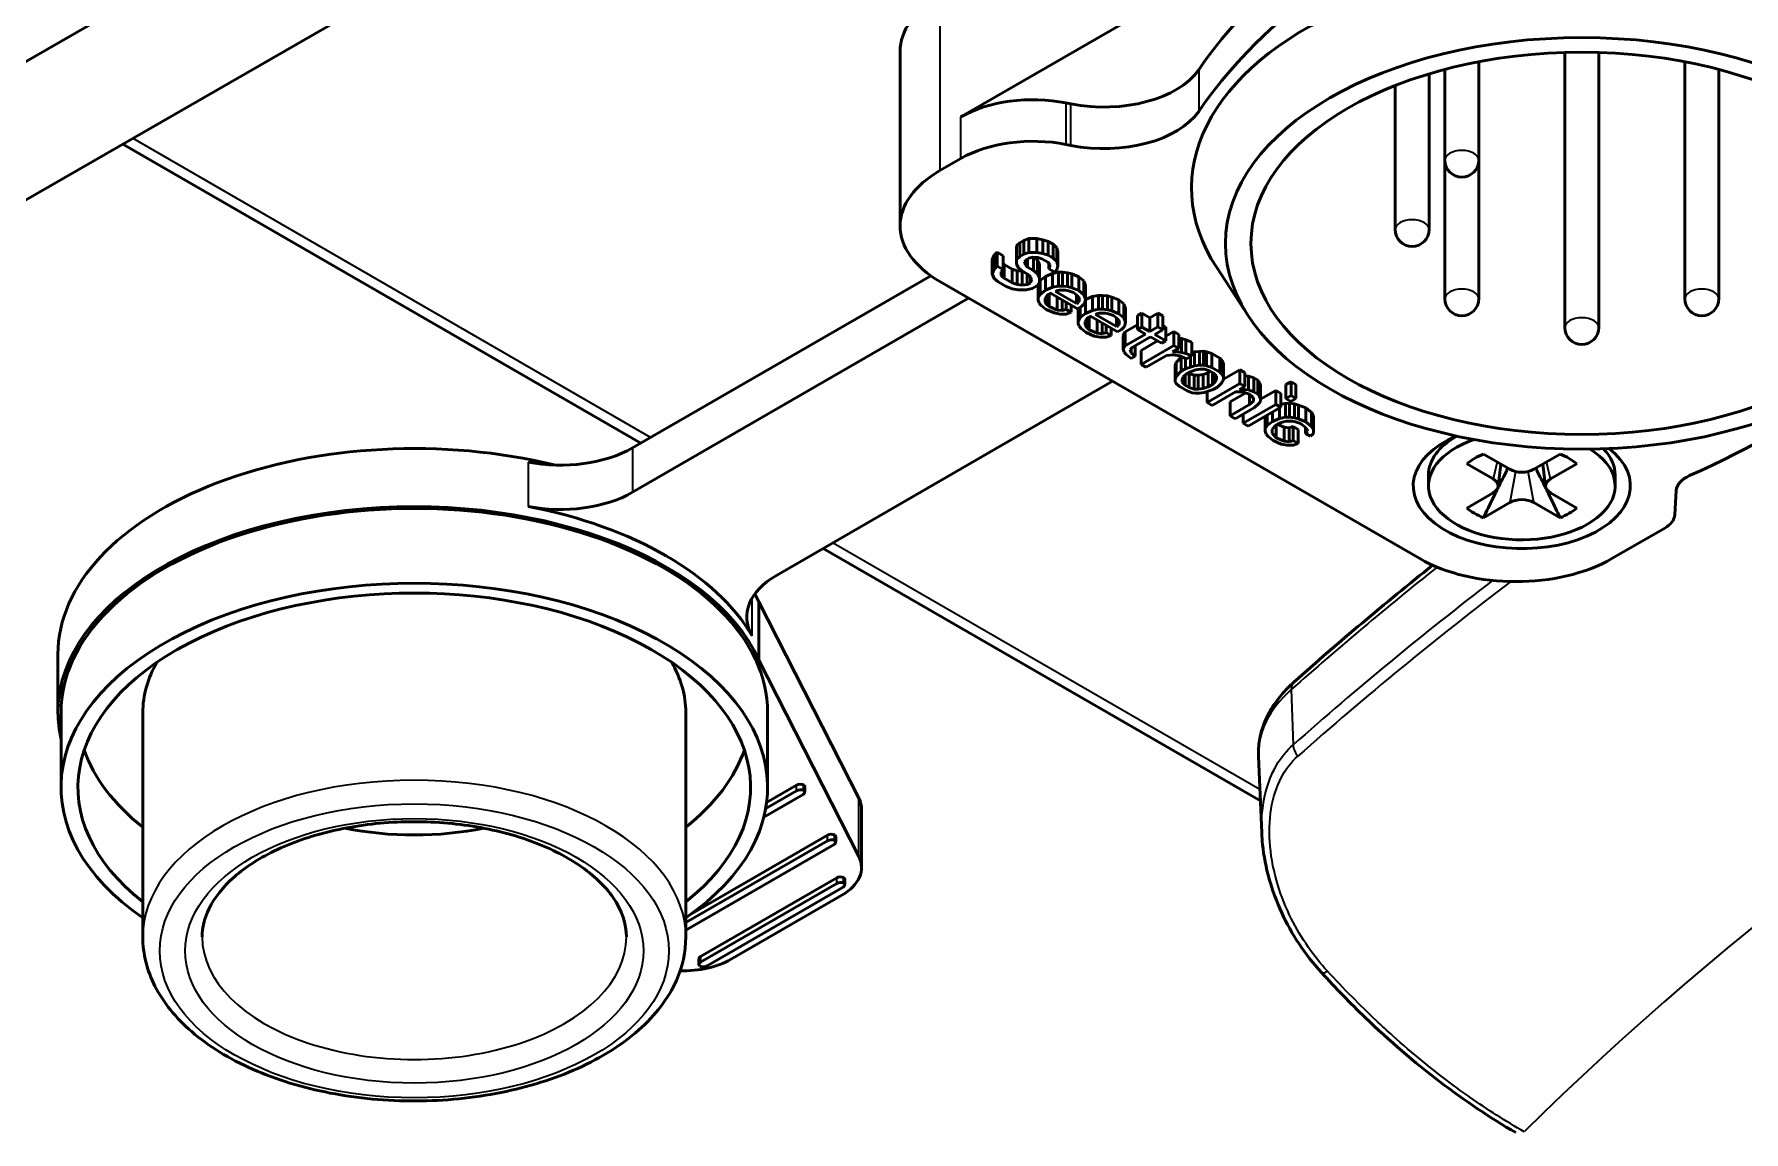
# Model space of a CAD drawing. Header units: millimetres. Extents: x 0 to 3000, y 0 to 3000.
# Drawn here: x 2112.6 to 2163, y 747.2 to 779.5 of the extents above; entities that cross this region are included whole.
import ezdxf

# ---------------------------------------------------------------- set-up
doc = ezdxf.new("R2010")
doc.units = ezdxf.units.MM
doc.layers.add('Visible (ANSI)', color=7, linetype='Continuous', lineweight=50)
doc.layers.add('Visible Narrow (ANSI)', color=7, linetype='Continuous', lineweight=35)

msp = doc.modelspace()

# ---------------------------------------------------------------- linework, layer by layer
at = {"layer": 'Visible (ANSI)'}
for p, q in [((2155.78, 786.2537), (2139.9291, 777.1022)), ((2122.1269, 784.3372), (2109.8553, 777.286)), ((2111.0363, 773.8918), (2125.654, 782.291)), ((2138.1382, 773.8869), (2138.1382, 779.0308)), ((2157.7249, 778.9983), (2157.7249, 770.898)), ((2158.7249, 778.9983), (2158.7249, 770.898)), ((2153.7249, 778.3703), (2153.7249, 773.7848)), ((2154.1893, 778.5009), (2154.1893, 775.826)), ((2155.1893, 778.7259), (2155.1893, 775.826)), ((2161.2604, 778.7259), (2161.2604, 771.7436)), ((2162.2604, 778.5009), (2162.2604, 771.7436)), ((2152.7249, 778.0246), (2152.7249, 773.7848)), ((2143.1699, 777.4868), (2143.0262, 777.5153)), ((2130.4965, 767.4921), (2115.2341, 776.3039)), ((2143.0262, 776.2906), (2143.1699, 776.262)), ((2139.3098, 775.5199), (2139.9291, 775.8774)), ((2154.1893, 775.826), (2154.1893, 771.7436)), ((2155.1893, 775.826), (2155.1893, 771.7436)), ((2141.5712, 773.3091), (2141.5687, 773.1716)), ((2141.6621, 773.3956), (2141.5712, 773.3091)), ((2141.5712, 772.9009), (2141.5712, 773.3091)), ((2141.6621, 773.3956), (2141.7825, 773.4651)), ((2141.6621, 772.9874), (2141.6621, 773.3956)), ((2141.9323, 773.5176), (2141.7825, 773.4651)), ((2141.7825, 773.0569), (2141.7825, 773.4651)), ((2142.1705, 773.519), (2141.9323, 773.5176)), ((2141.9323, 773.1093), (2141.9323, 773.5176)), ((2142.3485, 773.4857), (2142.1705, 773.519)), ((2142.1705, 773.1108), (2142.1705, 773.519)), ((2142.4965, 773.4351), (2142.3485, 773.4857)), ((2142.3485, 773.0775), (2142.3485, 773.4857)), ((2142.4965, 773.4351), (2142.6438, 773.35)), ((2142.4965, 773.0268), (2142.4965, 773.4351)), ((2142.761, 773.2476), (2142.6438, 773.35)), ((2142.6438, 772.9418), (2142.6438, 773.35)), ((2142.7886, 773.1274), (2142.761, 773.2476)), ((2142.761, 772.8393), (2142.761, 773.2476)), ((2140.9111, 773.0301), (2140.849, 772.8922)), ((2140.849, 772.4839), (2140.849, 772.8922)), ((2141.002, 773.1166), (2140.9111, 773.0301)), ((2140.9111, 772.6218), (2140.9111, 773.0301)), ((2141.002, 773.1166), (2141.1788, 773.0145)), ((2141.002, 772.7083), (2141.002, 773.1166)), ((2141.1788, 772.6063), (2141.1788, 773.0145)), ((2141.2039, 772.7568), (2141.1788, 772.7812)), ((2141.2039, 772.7568), (2141.4396, 772.6207)), ((2141.2039, 772.3486), (2141.2039, 772.7568)), ((2141.5687, 772.7633), (2141.5687, 773.1716)), ((2141.5687, 772.7633), (2141.5712, 772.9009)), ((2141.6264, 772.6605), (2141.5687, 772.7633)), ((2141.5712, 772.9009), (2141.6621, 772.9874)), ((2141.6621, 772.9874), (2141.7825, 773.0569)), ((2141.7825, 773.0569), (2141.9323, 773.1093)), ((2141.869, 772.9027), (2141.8082, 772.8335)), ((2141.8082, 772.8335), (2141.8364, 772.7478)), ((2141.8364, 772.7478), (2141.8364, 772.8656)), ((2141.8364, 772.7478), (2141.8947, 772.6794)), ((2141.9291, 772.9374), (2141.869, 772.9027)), ((2141.8947, 772.6794), (2141.8947, 772.9175)), ((2142.0489, 772.9725), (2141.9291, 772.9374)), ((2141.9323, 773.1093), (2142.1705, 773.1108)), ((2142.1974, 772.9562), (2142.0489, 772.9725)), ((2142.0714, 772.5773), (2142.0714, 772.9701)), ((2142.1887, 772.8831), (2142.0917, 772.9678)), ((2142.1705, 773.1108), (2142.3485, 773.0775)), ((2142.2463, 772.7803), (2142.1887, 772.8831)), ((2142.1887, 772.4749), (2142.1887, 772.8831)), ((2142.3159, 772.9226), (2142.1974, 772.9562)), ((2142.2463, 772.3721), (2142.2463, 772.7803)), ((2142.4927, 772.8205), (2142.3159, 772.9226)), ((2142.3485, 773.0775), (2142.4965, 773.0268)), ((2142.551, 772.7521), (2142.4927, 772.8205)), ((2142.4965, 773.0268), (2142.6438, 772.9418)), ((2142.519, 772.6316), (2142.519, 772.7896)), ((2142.5497, 772.6833), (2142.5497, 772.7536)), ((2142.5497, 772.6833), (2142.551, 772.7521)), ((2142.6438, 772.9418), (2142.761, 772.8393)), ((2142.761, 772.8393), (2142.7886, 772.7192)), ((2142.7886, 772.7192), (2142.7886, 773.1274)), ((2130.2541, 767.3522), (2139.0411, 772.4253)), ((2153.4519, 764.0889), (2139.3098, 772.2539)), ((2140.849, 772.4839), (2140.9111, 772.6218)), ((2140.9061, 772.3468), (2140.849, 772.4839)), ((2141.0233, 772.2443), (2140.9061, 772.3468)), ((2140.9111, 772.6218), (2141.002, 772.7083)), ((2141.002, 772.7083), (2141.1788, 772.6063)), ((2141.259, 772.1083), (2141.0233, 772.2443)), ((2141.118, 772.5371), (2141.1161, 772.434)), ((2141.1161, 772.434), (2141.2039, 772.3486)), ((2141.1788, 772.6063), (2141.118, 772.5371)), ((2141.2039, 772.3486), (2141.4396, 772.2125)), ((2141.5875, 772.5701), (2141.4396, 772.6207)), ((2141.4396, 772.2125), (2141.4396, 772.6207)), ((2141.7361, 772.5538), (2141.5875, 772.5701)), ((2141.5875, 772.1618), (2141.5875, 772.5701)), ((2141.7141, 772.5751), (2141.6264, 772.6605)), ((2141.8909, 772.4731), (2141.7141, 772.5751)), ((2141.7485, 772.5553), (2141.7361, 772.5538)), ((2141.7361, 772.1455), (2141.7361, 772.5538)), ((2141.8853, 772.1636), (2141.8853, 772.4763)), ((2141.9787, 772.3877), (2141.8909, 772.4731)), ((2141.8947, 772.6794), (2142.0714, 772.5773)), ((2141.9755, 772.2157), (2141.9755, 772.3907)), ((2141.9755, 772.2157), (2142.0069, 772.3019)), ((2142.0069, 772.3019), (2141.9787, 772.3877)), ((2142.0714, 772.5773), (2142.1887, 772.4749)), ((2142.2438, 772.2346), (2142.1824, 772.1311)), ((2142.1887, 772.4749), (2142.2463, 772.3721)), ((2142.2463, 772.3721), (2142.2438, 772.2346)), ((2142.267, 772.282), (2142.244, 772.2432)), ((2142.4181, 772.4032), (2142.267, 772.282)), ((2142.267, 771.8737), (2142.267, 772.282)), ((2142.6281, 772.4904), (2142.4181, 772.4032)), ((2142.4181, 771.995), (2142.4181, 772.4032)), ((2142.519, 772.6316), (2142.5497, 772.6833)), ((2142.6958, 772.5295), (2142.519, 772.6316)), ((2142.8074, 772.5259), (2142.6281, 772.4904)), ((2142.6281, 772.0822), (2142.6281, 772.4904)), ((2142.7566, 772.5987), (2142.6958, 772.5295)), ((2142.7886, 772.7192), (2142.7566, 772.5987)), ((2142.9265, 772.5266), (2142.8074, 772.5259)), ((2142.8074, 772.1177), (2142.8074, 772.5259)), ((2143.0751, 772.5104), (2142.9265, 772.5266)), ((2142.9265, 772.1184), (2142.9265, 772.5266)), ((2143.1935, 772.4767), (2143.0751, 772.5104)), ((2143.0751, 772.1021), (2143.0751, 772.5104)), ((2143.4004, 772.392), (2143.1935, 772.4767)), ((2143.1935, 772.0684), (2143.1935, 772.4767)), ((2143.5471, 772.2726), (2143.4004, 772.392)), ((2143.4004, 771.9838), (2143.4004, 772.392)), ((2143.6041, 772.1354), (2143.5471, 772.2726)), ((2143.5471, 771.8643), (2143.5471, 772.2726)), ((2148.403, 771.2332), (2147.4676, 772.6621)), ((2130.2541, 766.0458), (2140.1583, 771.764)), ((2141.4364, 772.0406), (2141.259, 772.1083)), ((2141.6145, 772.0073), (2141.4364, 772.0406)), ((2141.4396, 772.2125), (2141.5875, 772.1618)), ((2141.5875, 772.1618), (2141.7361, 772.1455)), ((2141.8527, 772.0087), (2141.6145, 772.0073)), ((2141.7361, 772.1455), (2141.8853, 772.1636)), ((2142.0319, 772.0442), (2141.8527, 772.0087)), ((2141.8853, 772.1636), (2141.9755, 772.2157)), ((2142.1824, 772.1311), (2142.0319, 772.0442)), ((2142.2054, 772.1699), (2142.2043, 772.1097)), ((2142.2043, 771.7015), (2142.2043, 772.1097)), ((2142.2043, 771.7015), (2142.2056, 771.7702)), ((2142.2056, 771.7702), (2142.2056, 772.1701)), ((2142.2056, 771.7702), (2142.267, 771.8737)), ((2142.267, 771.8737), (2142.4181, 771.995)), ((2142.4137, 771.7543), (2142.4118, 771.6511)), ((2142.4444, 771.8061), (2142.4137, 771.7543)), ((2142.4181, 771.995), (2142.6281, 772.0822)), ((2142.4407, 771.5998), (2142.4407, 771.7997)), ((2142.5052, 771.8752), (2142.4444, 771.8061)), ((2142.5654, 771.9099), (2142.5052, 771.8752)), ((2142.5284, 771.5143), (2142.5284, 771.8886)), ((2142.5875, 771.8972), (2142.5622, 771.9081)), ((2143.3609, 771.4506), (2142.5654, 771.9099)), ((2142.6281, 772.0822), (2142.8074, 772.1177)), ((2142.7453, 771.9798), (2142.7152, 771.9624)), ((2142.7152, 771.9624), (2143.334, 771.6052)), ((2142.835, 771.9975), (2142.7453, 771.9798)), ((2142.7648, 771.4126), (2142.7648, 771.7948)), ((2142.8074, 772.1177), (2142.9265, 772.1184)), ((2143.0136, 771.9986), (2142.835, 771.9975)), ((2142.9265, 772.1184), (2143.0751, 772.1021)), ((2143.1026, 771.9819), (2143.0136, 771.9986)), ((2143.0751, 772.1021), (2143.1935, 772.0684)), ((2143.2506, 771.9313), (2143.1026, 771.9819)), ((2143.1935, 772.0684), (2143.4004, 771.9838)), ((2143.3973, 771.8118), (2143.2506, 771.9313)), ((2143.334, 771.6052), (2143.334, 771.8634)), ((2143.3941, 771.6399), (2143.3941, 771.8144)), ((2143.3941, 771.6399), (2143.4255, 771.7261)), ((2143.4255, 771.7261), (2143.3973, 771.8118)), ((2143.4004, 771.9838), (2143.5471, 771.8643)), ((2143.5471, 771.8643), (2143.6041, 771.7272)), ((2143.6041, 771.7272), (2143.5722, 771.6066)), ((2143.8066, 771.81), (2143.6038, 771.7258)), ((2143.6041, 771.7272), (2143.6041, 772.1354)), ((2143.9859, 771.8455), (2143.8066, 771.81)), ((2143.8066, 771.4018), (2143.8066, 771.81)), ((2144.105, 771.8462), (2143.9859, 771.8455)), ((2143.9859, 771.4373), (2143.9859, 771.8455)), ((2144.2536, 771.8299), (2144.105, 771.8462)), ((2144.105, 771.438), (2144.105, 771.8462)), ((2144.372, 771.7963), (2144.2536, 771.8299)), ((2144.2536, 771.4217), (2144.2536, 771.8299)), ((2144.5789, 771.7116), (2144.372, 771.7963)), ((2144.372, 771.388), (2144.372, 771.7963)), ((2142.2325, 771.6157), (2142.2043, 771.7015)), ((2142.2908, 771.5473), (2142.2325, 771.6157)), ((2142.4375, 771.4278), (2142.2908, 771.5473)), ((2142.4118, 771.6511), (2142.4407, 771.5998)), ((2142.6739, 771.3261), (2142.4375, 771.4278)), ((2142.4407, 771.5998), (2142.5284, 771.5143)), ((2142.5284, 771.5143), (2142.7648, 771.4126)), ((2142.8519, 771.2928), (2142.6739, 771.3261)), ((2142.7648, 771.4126), (2142.9133, 771.3964)), ((2143.0305, 771.2939), (2142.8519, 771.2928)), ((2142.9133, 771.3964), (2142.9133, 771.7091)), ((2142.9133, 771.3964), (2143.0331, 771.4315)), ((2143.1804, 771.3464), (2143.0305, 771.2939)), ((2143.0331, 771.4315), (2143.0331, 771.6399)), ((2143.0331, 771.4315), (2143.1804, 771.3464)), ((2143.1804, 771.3464), (2143.1804, 771.5549)), ((2143.334, 771.6052), (2143.3941, 771.6399)), ((2143.4813, 771.5201), (2143.3609, 771.4506)), ((2143.3835, 771.4637), (2143.3828, 771.4293)), ((2143.3828, 771.021), (2143.3828, 771.4293)), ((2143.3841, 771.0898), (2143.3841, 771.464)), ((2143.4455, 771.1933), (2143.4455, 771.4995)), ((2143.4455, 771.1933), (2143.5966, 771.3146)), ((2143.5722, 771.6066), (2143.4813, 771.5201)), ((2143.5966, 771.3146), (2143.5966, 771.6988)), ((2143.5966, 771.3146), (2143.8066, 771.4018)), ((2143.7439, 771.2295), (2143.6837, 771.1948)), ((2143.766, 771.2168), (2143.7407, 771.2276)), ((2144.5394, 770.7702), (2143.7439, 771.2295)), ((2143.8066, 771.4018), (2143.9859, 771.4373)), ((2143.9238, 771.2994), (2143.8937, 771.282)), ((2143.8937, 771.282), (2144.5125, 770.9248)), ((2144.0135, 771.3171), (2143.9238, 771.2994)), ((2143.9859, 771.4373), (2144.105, 771.438)), ((2144.1921, 771.3182), (2144.0135, 771.3171)), ((2144.105, 771.438), (2144.2536, 771.4217)), ((2144.2811, 771.3015), (2144.1921, 771.3182)), ((2144.2536, 771.4217), (2144.372, 771.388)), ((2144.4291, 771.2509), (2144.2811, 771.3015)), ((2144.372, 771.388), (2144.5789, 771.3033)), ((2144.5758, 771.1314), (2144.4291, 771.2509)), ((2144.7256, 771.5922), (2144.5789, 771.7116)), ((2144.5789, 771.3033), (2144.5789, 771.7116)), ((2144.5789, 771.3033), (2144.7256, 771.1839)), ((2144.7826, 771.455), (2144.7256, 771.5922)), ((2144.7256, 771.1839), (2144.7256, 771.5922)), ((2144.7826, 771.0467), (2144.7826, 771.455)), ((2145.1362, 771.2509), (2145.2566, 771.3204)), ((2145.1362, 770.8426), (2145.1362, 771.2509)), ((2145.2566, 771.3204), (2145.4923, 771.1843)), ((2145.2566, 770.9121), (2145.2566, 771.3204)), ((2145.4923, 771.1843), (2145.733, 771.3232)), ((2145.733, 771.3232), (2145.8803, 771.2382)), ((2145.733, 770.915), (2145.733, 771.3232)), ((2145.8803, 770.8299), (2145.8803, 771.2382)), ((2143.3828, 771.021), (2143.3841, 771.0898)), ((2143.4111, 770.9353), (2143.3828, 771.021)), ((2143.3841, 771.0898), (2143.4455, 771.1933)), ((2143.4694, 770.8669), (2143.4111, 770.9353)), ((2143.616, 770.7474), (2143.4694, 770.8669)), ((2143.5922, 771.0739), (2143.5903, 770.9707)), ((2143.5903, 770.9707), (2143.6192, 770.9193)), ((2143.6229, 771.1256), (2143.5922, 771.0739)), ((2143.8524, 770.6457), (2143.616, 770.7474)), ((2143.6192, 770.9193), (2143.6192, 771.1193)), ((2143.6192, 770.9193), (2143.7069, 770.8339)), ((2143.6837, 771.1948), (2143.6229, 771.1256)), ((2143.7069, 770.8339), (2143.7069, 771.2082)), ((2143.7069, 770.8339), (2143.9433, 770.7322)), ((2143.9433, 770.7322), (2143.9433, 771.1144)), ((2143.9433, 770.7322), (2144.0918, 770.7159)), ((2144.0918, 770.7159), (2144.0918, 771.0286)), ((2144.0918, 770.7159), (2144.2116, 770.751)), ((2144.2116, 770.751), (2144.2116, 770.9595)), ((2144.2116, 770.751), (2144.3589, 770.666)), ((2144.3589, 770.666), (2144.3589, 770.8745)), ((2144.5125, 770.9248), (2144.5125, 771.183)), ((2144.5125, 770.9248), (2144.5726, 770.9595)), ((2144.6598, 770.8397), (2144.5394, 770.7702)), ((2144.5726, 770.9595), (2144.5726, 771.134)), ((2144.5726, 770.9595), (2144.604, 771.0457)), ((2144.604, 771.0457), (2144.5758, 771.1314)), ((2144.7507, 770.9262), (2144.6598, 770.8397)), ((2144.7701, 770.7673), (2144.7087, 770.6638)), ((2144.7256, 771.1839), (2144.7826, 771.0467)), ((2144.7826, 771.0467), (2144.7507, 770.9262)), ((2144.7701, 770.7673), (2145.1362, 770.9787)), ((2144.7701, 770.3591), (2144.7701, 770.7673)), ((2145.1362, 770.8426), (2145.2566, 770.9121)), ((2145.3719, 770.7065), (2145.1362, 770.8426)), ((2145.2566, 770.9121), (2145.4923, 770.776)), ((2145.4923, 770.776), (2145.4923, 771.1843)), ((2145.4923, 770.776), (2145.733, 770.915)), ((2145.8803, 770.8299), (2145.6396, 770.691)), ((2145.733, 770.915), (2145.8803, 770.8299)), ((2145.8803, 770.9602), (2145.9637, 770.9121)), ((2145.9637, 770.5039), (2145.9637, 770.9121)), ((2145.9637, 770.6399), (2146.1994, 770.776)), ((2146.1994, 770.776), (2146.3467, 770.691)), ((2146.1994, 770.3678), (2146.1994, 770.776)), ((2144.0304, 770.6124), (2143.8524, 770.6457)), ((2144.2091, 770.6135), (2144.0304, 770.6124)), ((2144.3589, 770.666), (2144.2091, 770.6135)), ((2144.7087, 770.2556), (2144.7087, 770.6638)), ((2144.7087, 770.2556), (2144.7701, 770.3591)), ((2144.7369, 770.1698), (2144.7087, 770.2556)), ((2144.7701, 770.3591), (2145.3719, 770.7065)), ((2144.9776, 770.3088), (2144.9168, 770.2397)), ((2144.9168, 770.2397), (2144.945, 770.1539)), ((2144.945, 770.1539), (2144.945, 770.2717)), ((2145.5192, 770.6215), (2144.9776, 770.3088)), ((2145.0622, 770.0515), (2145.0622, 770.3576)), ((2145.2365, 770.2201), (2145.7255, 770.5024)), ((2145.2365, 769.8119), (2146.1994, 770.3678)), ((2145.2365, 769.8119), (2145.2365, 770.2201)), ((2145.8433, 770.4344), (2145.5192, 770.6215)), ((2145.6396, 770.691), (2145.9637, 770.5039)), ((2145.9637, 770.5039), (2145.8433, 770.4344)), ((2146.3467, 770.2827), (2146.1661, 770.1785)), ((2146.1994, 770.3678), (2146.3467, 770.2827)), ((2146.2852, 770.1792), (2146.2852, 770.2473)), ((2146.3467, 770.2827), (2146.3467, 770.691)), ((2146.4338, 770.5712), (2146.3467, 770.5807)), ((2146.5523, 770.5375), (2146.4338, 770.5712)), ((2146.4338, 770.1629), (2146.4338, 770.5712)), ((2146.7297, 770.4698), (2146.5523, 770.5375)), ((2146.5523, 770.1293), (2146.5523, 770.5375)), ((2146.7297, 770.0616), (2146.7297, 770.4698)), ((2144.7952, 770.1014), (2144.7369, 770.1698)), ((2144.9419, 769.982), (2144.7952, 770.1014)), ((2145.0622, 770.0515), (2144.9419, 769.982)), ((2144.945, 770.1539), (2145.0622, 770.0515)), ((2145.3838, 769.7268), (2145.2365, 769.8119)), ((2145.9856, 770.0743), (2145.3838, 769.7268)), ((2146.1943, 770.0927), (2145.9856, 770.0743)), ((2146.1661, 770.1785), (2146.2852, 770.1792)), ((2146.3724, 770.0594), (2146.1943, 770.0927)), ((2146.2407, 769.7793), (2146.2395, 769.7105)), ((2146.2395, 769.3023), (2146.2395, 769.7105)), ((2146.2721, 769.8654), (2146.2407, 769.7793)), ((2146.2407, 769.371), (2146.2407, 769.7793)), ((2146.4238, 770.021), (2146.2721, 769.8654)), ((2146.2721, 769.4572), (2146.2721, 769.8654)), ((2146.2852, 770.1792), (2146.4338, 770.1629)), ((2146.5792, 769.9747), (2146.3724, 770.0594)), ((2146.4238, 770.021), (2146.4413, 770.0312)), ((2146.4238, 769.6128), (2146.4238, 770.021)), ((2146.4338, 770.1629), (2146.5523, 770.1293)), ((2146.5441, 769.6823), (2146.5441, 769.9891)), ((2146.5441, 769.6823), (2146.694, 769.7348)), ((2146.5523, 770.1293), (2146.7297, 770.0616)), ((2146.7297, 770.0616), (2146.5792, 769.9747)), ((2146.694, 769.7348), (2146.694, 770.041)), ((2146.694, 769.7348), (2146.8137, 769.7699)), ((2146.8137, 770.1781), (2146.7297, 770.1535)), ((2146.9629, 770.1962), (2146.8137, 770.1781)), ((2146.8137, 769.7699), (2146.8137, 770.1781)), ((2146.8137, 769.7699), (2146.9629, 769.788)), ((2147.082, 770.1969), (2146.9629, 770.1962)), ((2146.9629, 769.788), (2146.9629, 770.1962)), ((2146.9629, 769.788), (2147.082, 769.7887)), ((2147.171, 770.1803), (2147.082, 770.1969)), ((2147.082, 769.7887), (2147.082, 770.1969)), ((2147.082, 769.7887), (2147.171, 769.772)), ((2147.3189, 770.1296), (2147.171, 770.1803)), ((2147.171, 769.772), (2147.171, 770.1803)), ((2147.171, 769.772), (2147.3189, 769.7214)), ((2147.3189, 770.1296), (2147.5547, 769.9935)), ((2147.3189, 769.7214), (2147.3189, 770.1296)), ((2147.3189, 769.7214), (2147.5547, 769.5853)), ((2147.6424, 769.9081), (2147.5547, 769.9935)), ((2147.5547, 769.5853), (2147.5547, 769.9935)), ((2147.6712, 769.8567), (2147.6424, 769.9081)), ((2147.6424, 769.4999), (2147.6424, 769.9081)), ((2147.6712, 769.4485), (2147.6712, 769.8567)), ((2144.4009, 769.3145), (2134.4968, 763.5963)), ((2146.2395, 769.3023), (2146.2407, 769.371)), ((2146.2683, 769.2509), (2146.2395, 769.3023)), ((2146.2407, 769.371), (2146.2721, 769.4572)), ((2146.3561, 769.1655), (2146.2683, 769.2509)), ((2146.2721, 769.4572), (2146.4238, 769.6128)), ((2146.4238, 769.6128), (2146.5441, 769.6823)), ((2146.4489, 769.3551), (2146.4476, 769.2863)), ((2146.4476, 769.2863), (2146.5354, 769.2009)), ((2146.4802, 769.4413), (2146.4489, 769.3551)), ((2146.5711, 769.5277), (2146.4802, 769.4413)), ((2146.5354, 769.2009), (2146.5354, 769.4937)), ((2146.6915, 769.5972), (2146.5711, 769.5277)), ((2146.6238, 769.5582), (2146.6532, 769.5411)), ((2146.8012, 769.4905), (2146.6532, 769.5411)), ((2146.6532, 769.1329), (2146.6532, 769.5411)), ((2146.8413, 769.6497), (2146.6915, 769.5972)), ((2146.9203, 769.4912), (2146.8012, 769.4905)), ((2146.8012, 769.0822), (2146.8012, 769.4905)), ((2146.9905, 769.6678), (2146.8413, 769.6497)), ((2147.0695, 769.5093), (2146.9203, 769.4912)), ((2146.9203, 769.0829), (2146.9203, 769.4912)), ((2147.1096, 769.6685), (2146.9905, 769.6678)), ((2147.2193, 769.5618), (2147.0695, 769.5093)), ((2147.0695, 769.101), (2147.0695, 769.5093)), ((2147.2575, 769.6179), (2147.1096, 769.6685)), ((2147.181, 768.6892), (2148.1439, 769.2451)), ((2147.2193, 769.5618), (2147.287, 769.6009)), ((2147.2193, 769.1535), (2147.2193, 769.5618)), ((2147.2193, 769.1535), (2147.3396, 769.223)), ((2147.3754, 769.5498), (2147.2575, 769.6179)), ((2147.3396, 769.223), (2147.3396, 769.5705)), ((2147.3396, 769.223), (2147.4305, 769.3095)), ((2147.4631, 769.4644), (2147.3754, 769.5498)), ((2147.4305, 769.3095), (2147.4305, 769.4961)), ((2147.4305, 769.3095), (2147.4619, 769.3956)), ((2147.4619, 769.3956), (2147.4619, 769.4656)), ((2147.4619, 769.3956), (2147.4631, 769.4644)), ((2147.5778, 769.2245), (2147.487, 769.138)), ((2147.5547, 769.5853), (2147.6424, 769.4999)), ((2147.6387, 769.2936), (2147.5778, 769.2245)), ((2147.67, 769.3797), (2147.6387, 769.2936)), ((2147.6424, 769.4999), (2147.6712, 769.4485)), ((2147.67, 769.3797), (2148.1439, 769.6533)), ((2147.6712, 769.4485), (2147.67, 769.3797)), ((2148.1439, 769.6533), (2148.2912, 769.5683)), ((2148.1439, 769.2451), (2148.1439, 769.6533)), ((2148.1439, 769.2451), (2148.2912, 769.16)), ((2148.2912, 769.16), (2148.2912, 769.5683)), ((2148.4084, 769.4659), (2148.2912, 769.4787)), ((2148.5564, 769.4152), (2148.4084, 769.4659)), ((2148.4084, 769.0576), (2148.4084, 769.4659)), ((2148.5564, 769.4152), (2148.6742, 769.3472)), ((2148.5564, 769.0069), (2148.5564, 769.4152)), ((2148.7325, 769.2787), (2148.6742, 769.3472)), ((2148.6742, 768.9389), (2148.6742, 769.3472)), ((2148.7607, 769.193), (2148.7325, 769.2787)), ((2148.7325, 768.8705), (2148.7325, 769.2787)), ((2149.5055, 769.2147), (2149.6559, 769.3015)), ((2149.5055, 768.8064), (2149.5055, 769.2147)), ((2149.6559, 769.3015), (2149.8032, 769.2165)), ((2149.6559, 768.8933), (2149.6559, 769.3015)), ((2149.8032, 768.8082), (2149.8032, 769.2165)), ((2146.5918, 769.0294), (2146.3561, 769.1655)), ((2146.5354, 769.2009), (2146.6532, 769.1329)), ((2146.7397, 768.9787), (2146.5918, 769.0294)), ((2146.6532, 769.1329), (2146.8012, 769.0822)), ((2146.8287, 768.9621), (2146.7397, 768.9787)), ((2146.8012, 769.0822), (2146.9203, 769.0829)), ((2146.9478, 768.9628), (2146.8287, 768.9621)), ((2146.9203, 769.0829), (2147.0695, 769.101)), ((2147.097, 768.9809), (2146.9478, 768.9628)), ((2147.0695, 769.101), (2147.2193, 769.1535)), ((2147.3666, 769.0685), (2147.097, 768.9809)), ((2147.181, 768.6892), (2147.181, 769.0082)), ((2148.0204, 769.0037), (2147.3284, 768.6041)), ((2147.487, 769.138), (2147.3666, 769.0685)), ((2147.8587, 768.7062), (2148.3251, 768.9755)), ((2147.8587, 768.2979), (2147.8587, 768.7062)), ((2148.1395, 769.0044), (2148.0204, 769.0037)), ((2148.2881, 768.9881), (2148.1395, 769.0044)), ((2148.2912, 769.16), (2148.1408, 769.0732)), ((2148.1408, 769.0732), (2148.2599, 769.0739)), ((2148.2599, 769.0739), (2148.2599, 769.1419)), ((2148.2599, 769.0739), (2148.4084, 769.0576)), ((2148.436, 768.9375), (2148.2881, 768.9881)), ((2148.4084, 769.0576), (2148.5564, 769.0069)), ((2148.4304, 768.628), (2148.4304, 768.9394)), ((2148.4304, 768.628), (2148.5514, 768.7319)), ((2148.5238, 768.852), (2148.436, 768.9375)), ((2148.5526, 768.8006), (2148.5238, 768.852)), ((2148.5514, 768.7319), (2148.5514, 768.8029)), ((2148.5514, 768.7319), (2148.5526, 768.8006)), ((2148.5564, 769.0069), (2148.6742, 768.9389)), ((2148.6742, 768.9389), (2148.7325, 768.8705)), ((2148.7595, 768.716), (2148.6987, 768.6468)), ((2148.7325, 768.8705), (2148.7607, 768.7847)), ((2148.7607, 768.7847), (2148.7595, 768.716)), ((2148.7607, 768.7847), (2148.7607, 769.193)), ((2148.7607, 768.7847), (2149.2046, 769.041)), ((2149.2046, 769.041), (2149.3519, 768.9559)), ((2149.2046, 768.6327), (2149.2046, 769.041)), ((2149.3519, 768.5477), (2149.3519, 768.9559)), ((2149.5055, 768.8064), (2149.6559, 768.8933)), ((2149.6528, 768.7214), (2149.5055, 768.8064)), ((2149.8032, 768.8082), (2149.6528, 768.7214)), ((2149.6559, 768.8933), (2149.8032, 768.8082)), ((2147.3284, 768.6041), (2147.181, 768.6892)), ((2147.8587, 768.2979), (2148.4304, 768.628)), ((2148.006, 768.2129), (2147.8587, 768.2979)), ((2148.5777, 768.543), (2148.006, 768.2129)), ((2148.2417, 768.0768), (2149.2046, 768.6327)), ((2148.2417, 768.0768), (2148.2417, 768.349)), ((2149.3519, 768.5477), (2148.389, 767.9918)), ((2148.6987, 768.6468), (2148.5777, 768.543)), ((2148.893, 768.2827), (2148.8924, 768.2484)), ((2148.8924, 767.8401), (2148.8924, 768.2484)), ((2148.8936, 767.9089), (2148.8936, 768.2831)), ((2148.9551, 768.0124), (2148.9551, 768.3186)), ((2149.1061, 768.1336), (2149.1061, 768.4058)), ((2149.1061, 768.1336), (2149.3162, 768.2208)), ((2149.2046, 768.6327), (2149.3519, 768.5477)), ((2149.3162, 768.2208), (2149.3162, 768.527)), ((2149.3162, 768.2208), (2149.4954, 768.2563)), ((2149.4954, 768.6646), (2149.3519, 768.6362)), ((2149.6145, 768.6653), (2149.4954, 768.6646)), ((2149.4954, 768.2563), (2149.4954, 768.6646)), ((2149.4954, 768.2563), (2149.6145, 768.257)), ((2149.7631, 768.649), (2149.6145, 768.6653)), ((2149.6145, 768.257), (2149.6145, 768.6653)), ((2149.6145, 768.257), (2149.7631, 768.2408)), ((2149.8816, 768.6153), (2149.7631, 768.649)), ((2149.7631, 768.2408), (2149.7631, 768.649)), ((2149.7631, 768.2408), (2149.8816, 768.2071)), ((2150.0885, 768.5307), (2149.8816, 768.6153)), ((2149.8816, 768.2071), (2149.8816, 768.6153)), ((2149.8816, 768.2071), (2150.0885, 768.1224)), ((2150.2646, 768.3942), (2150.0885, 768.5307)), ((2150.0885, 768.1224), (2150.0885, 768.5307)), ((2150.3223, 768.2914), (2150.2646, 768.3942)), ((2150.2646, 767.986), (2150.2646, 768.3942)), ((2150.3223, 767.8832), (2150.3223, 768.2914)), ((2148.389, 767.9918), (2148.2417, 768.0768)), ((2148.8924, 767.8401), (2148.8936, 767.9089)), ((2148.9206, 767.7543), (2148.8924, 767.8401)), ((2148.8936, 767.9089), (2148.9551, 768.0124)), ((2148.9789, 767.6859), (2148.9206, 767.7543)), ((2148.9551, 768.0124), (2149.1061, 768.1336)), ((2149.1018, 767.8929), (2149.0999, 767.7898)), ((2149.0999, 767.7898), (2149.2165, 767.653)), ((2149.1933, 768.0138), (2149.1018, 767.8929)), ((2149.2836, 768.0659), (2149.1933, 768.0138)), ((2149.2165, 767.653), (2149.2165, 768.0272)), ((2149.4528, 767.9595), (2149.2502, 768.0467)), ((2149.4334, 768.1184), (2149.2836, 768.0659)), ((2149.523, 768.1362), (2149.4334, 768.1184)), ((2149.6014, 767.9433), (2149.4528, 767.9595)), ((2149.4528, 767.5513), (2149.4528, 767.9595)), ((2149.7017, 768.1372), (2149.523, 768.1362)), ((2149.7211, 767.9784), (2149.6014, 767.9433)), ((2149.6014, 767.535), (2149.6014, 767.9433)), ((2149.7907, 768.1206), (2149.7017, 768.1372)), ((2149.7211, 767.9784), (2149.8684, 767.8933)), ((2149.7211, 767.5701), (2149.7211, 767.9784)), ((2149.9386, 768.0699), (2149.7907, 768.1206)), ((2149.8684, 767.4851), (2149.8684, 767.8933)), ((2150.1148, 767.9335), (2149.9386, 768.0699)), ((2150.0822, 767.7786), (2150.0822, 767.9587)), ((2150.0822, 767.7786), (2150.143, 767.8477)), ((2150.2295, 767.6935), (2150.0822, 767.7786)), ((2150.0885, 768.1224), (2150.2646, 767.986)), ((2150.143, 767.8477), (2150.1148, 767.9335)), ((2150.3204, 767.78), (2150.2295, 767.6935)), ((2150.2646, 767.986), (2150.3223, 767.8832)), ((2150.3223, 767.8832), (2150.3204, 767.78)), ((2154.5433, 767.6992), (2154.5126, 767.6815)), ((2149.1256, 767.5665), (2148.9789, 767.6859)), ((2149.3619, 767.4648), (2149.1256, 767.5665)), ((2149.2165, 767.653), (2149.4528, 767.5513)), ((2149.5399, 767.4315), (2149.3619, 767.4648)), ((2149.4528, 767.5513), (2149.6014, 767.535)), ((2149.7186, 767.4326), (2149.5399, 767.4315)), ((2149.6014, 767.535), (2149.7211, 767.5701)), ((2149.8684, 767.4851), (2149.7186, 767.4326)), ((2149.7211, 767.5701), (2149.8684, 767.4851)), ((2154.8338, 766.8837), (2155.6086, 766.4363)), ((2155.3287, 767.1694), (2156.1035, 766.7221)), ((2155.8357, 766.8768), (2155.7563, 766.2129)), ((2157.5855, 767.1694), (2156.8107, 766.7221)), ((2157.0785, 766.8768), (2157.1579, 766.2129)), ((2158.0804, 766.8837), (2157.3056, 766.4363)), ((2153.7071, 766.5588), (2153.7071, 766.2322)), ((2159.2071, 766.5588), (2159.2071, 766.2322)), ((2155.6086, 766.0281), (2154.8338, 765.5807)), ((2156.1035, 765.7423), (2155.3287, 765.295)), ((2156.8107, 765.7423), (2157.5855, 765.295)), ((2157.3056, 766.0281), (2158.0804, 765.5807)), ((2161.0084, 766.0984), (2160.962, 765.3769)), ((2160.6698, 764.9901), (2159.1088, 764.0889)), ((2148.7528, 756.9519), (2135.8705, 764.3895)), ((2133.9781, 762.8155), (2133.9781, 761.1009)), ((2136.9214, 757.0284), (2133.9781, 762.8155)), ((2113.3241, 761.272), (2113.3241, 759.5573)), ((2133.9781, 761.1009), (2136.9214, 755.3138)), ((2113.4141, 757.3528), (2113.4141, 759.5573)), ((2115.8241, 759.5573), (2115.8241, 752.9437)), ((2131.8241, 759.5573), (2131.8241, 752.9437)), ((2134.2341, 757.3528), (2134.2341, 759.5573)), ((2148.7929, 756.0159), (2148.6968, 758.2606)), ((2135.2793, 757.1405), (2134.1218, 756.4723)), ((2134.1771, 756.7246), (2135.0883, 757.2507)), ((2134.2051, 756.9041), (2135.0883, 757.414)), ((2135.3014, 757.4268), (2135.3014, 757.2635)), ((2135.329, 757.2099), (2135.329, 757.3732)), ((2137.0025, 756.7031), (2137.0025, 754.9885)), ((2131.8241, 753.3657), (2136.0005, 755.777)), ((2136.1914, 755.6667), (2131.8241, 753.1453)), ((2131.9878, 753.6235), (2136.0005, 755.9403)), ((2136.2136, 755.9531), (2136.2136, 755.7898)), ((2136.2412, 755.7361), (2136.2412, 755.8994)), ((2132.2599, 752.3681), (2136.2692, 754.6829)), ((2136.4823, 754.6957), (2136.4823, 754.5324)), ((2136.5099, 754.4787), (2136.5099, 754.642)), ((2132.2599, 752.2048), (2136.2692, 754.5196)), ((2136.4601, 754.4093), (2132.4508, 752.0946)), ((2133.1452, 752.2831), (2136.4167, 754.172)), ((2132.2101, 752.1354), (2132.2101, 752.2987))]:
    msp.add_line(p, q, dxfattribs=at)
for centre in [(2154.6893, 775.826), (2153.2249, 773.7848), (2154.6893, 771.7436), (2161.7604, 771.7436), (2158.2249, 770.898)]:
    msp.add_arc(centre, 0.5, 180, 0, dxfattribs=at)
for centre, major_axis, ratio, start_param, end_param in [((2170.38, 773.1683), (-25.19, 0), 0.5773503, 5.3666267, 5.9085121), ((2170.38, 771.9436), (-25.19, 0), 0.5773503, 5.3666267, 5.9085121), ((2158.2249, 775.0095), (11.5, 0), 0.5773503, 5.9218182, 9.7861451), ((2142.1382, 779.0308), (-4, 0), 0.5773503, 5.4977871, 6.2831853), ((2144.1457, 779.1247), (3, 0), 0.5773503, 4.3811255, 5.9085121), ((2142.0505, 775.8774), (-3, 0), 0.5773503, 4.3811255, 5.4977871), ((2144.1457, 777.8999), (3, 0), 0.5773503, 4.3811255, 5.9085121), ((2142.0505, 774.6527), (3, 0), 0.5773503, 1.2395328, 2.3561945), ((2142.1382, 773.8869), (-4, 0), 0.5773503, 5.4977871, 7.0685835), ((2146.0697, 778.0755), (25.19, 0), 0.5773503, 5.3666267, 5.9085121), ((2156.4571, 766.2322), (-3.2, 0), 0.5773503, 5.3616812, 10.0624879), ((2156.4571, 766.5588), (-2.75, 0), 0.5773503, 5.4819264, 6.2831853), ((2123.8241, 761.272), (-10.5, 0), 0.5773503, 4.3093255, 6.2831853), ((2128.1328, 768.5769), (-3, 0), 0.5773503, 1.2459522, 2.3561945), ((2156.4571, 766.2322), (2.75, 0), 0.5773503, 2.1064812, 7.0345026), ((2156.4571, 766.5588), (2.75, 0), 0.5773503, 0, 0.5040647), ((2156.4571, 766.2322), (-1.977, 0), 0.5773503, 5.3198118, 5.6757625), ((2156.4571, 766.9512), (-0.515, 0), 0.6115912, 0.8141897, 2.3274029), ((2156.4571, 766.2322), (-1.977, 0), 0.5773503, 3.7490155, 4.1049661), ((2155.2118, 766.2322), (-0.5456, 0), 0.5450264, 2.384986, 3.8981993), ((2157.7024, 766.2322), (-0.5456, 0), 0.5450264, 5.5265787, 7.0397919), ((2162.0077, 766.0769), (-1, 0), 0.5773503, 5.3666267, 6.2460098), ((2123.8241, 759.5573), (-10.5, 0), 0.5773503, 3.3990433, 6.4142097), ((2128.1328, 767.2705), (3, 0), 0.5773503, 4.3875448, 5.4977871), ((2156.4571, 765.5132), (-0.515, 0), 0.6115912, 3.9557824, 5.4689956), ((2123.8241, 759.5573), (10.41, 0), 0.5773503, 0, 3.1415927), ((2123.8241, 759.8839), (10.5, 0), 0.5773503, 0.3248442, 1.2459522), ((2156.4571, 766.2322), (1.977, 0), 0.5773503, 3.7490155, 4.1049661), ((2156.4571, 766.2322), (1.977, 0), 0.5773503, 5.3198118, 5.6757625), ((2159.9627, 765.3984), (1, 0), 0.5773503, 5.4977871, 6.2460098), ((2123.8241, 757.3528), (-10.41, 0), 0.5773503, 2.4472771, 6.9775009), ((2156.2803, 765.7219), (-4, 0), 0.5773503, 0.7853982, 2.3561945), ((2123.8241, 757.3528), (9.91, 0), 0.5773503, 5.6518928, 10.0560704), ((2136.6181, 762.3716), (-3, 0), 0.5773503, 5.4977871, 6.6080295), ((2123.8241, 761.272), (10.5, 0), 0.5773503, 0.2574507, 0.2982904), ((2123.8241, 759.5573), (-8, 0), 0.5773503, 5.9561077, 6.2831853), ((2123.8241, 759.5573), (8, 0), 0.5773503, 0, 0.3270776), ((2123.8241, 759.5573), (-9.91, 0), 0.5773503, 0.1938648, 0.6312925), ((2123.8241, 759.5573), (9.91, 0), 0.5773503, 5.6518928, 6.0893205), ((2135.2085, 757.3446), (-0.17, 0), 0.5773503, 4.1343561, 5.4977871), ((2135.2085, 757.1813), (0.17, 0), 0.5773503, 0.9927594, 2.3561945), ((2135.159, 757.2099), (0.17, 0), 0.5773503, 5.4977871, 6.8612142), ((2135.159, 757.3732), (0.17, 0), 0.5773503, 0, 0.5780329), ((2135.0025, 756.7031), (2, 0), 0.5773503, 0, 0.2856191), ((2123.8241, 759.5573), (-6.25, 0), 0.5773503, 1.2368661, 1.9047265), ((2136.1207, 755.8709), (-0.17, 0), 0.5773503, 4.1343561, 5.4977871), ((2136.1207, 755.7076), (0.17, 0), 0.5773503, 0.9927594, 2.3561945), ((2136.0712, 755.7361), (0.17, 0), 0.5773503, 5.4977871, 6.8612142), ((2136.0712, 755.8994), (0.17, 0), 0.5773503, 0, 0.5780329), ((2135.0025, 754.9885), (2, 0), 0.5773503, 5.4977871, 6.5688044), ((2136.3894, 754.6135), (-0.17, 0), 0.5773503, 4.1343561, 5.4977871), ((2136.3399, 754.642), (0.17, 0), 0.5773503, 0, 0.5780329), ((2136.3894, 754.4502), (0.17, 0), 0.5773503, 0.9927594, 2.3561945), ((2136.3399, 754.4787), (0.17, 0), 0.5773503, 5.4977871, 6.8612142), ((2131.7309, 753.0996), (-2, 0), 0.5773503, 1.5333433, 2.3561945), ((2132.3801, 752.1354), (-0.17, 0), 0.5773503, 5.4977871, 6.861218), ((2132.3801, 752.2987), (-0.17, 0), 0.5773503, 5.4977871, 6.2831853), ((2132.3306, 752.164), (-0.17, 0), 0.5773503, 0.9927635, 2.3561945)]:
    msp.add_ellipse(centre, major_axis=major_axis, ratio=ratio, start_param=start_param, end_param=end_param, dxfattribs=at)
for major_axis in [(-10.5, 0), (9.75, 0)]:
    msp.add_ellipse((2158.2249, 773.3765), major_axis=major_axis, ratio=0.5773503, dxfattribs=at)
for points, knots in [([(2156.0465, 766.755), (2156.0237, 766.7097), (2155.9745, 766.6117), (2155.8927, 766.4471), (2155.8008, 766.2613), (2155.6996, 766.0554), (2155.5881, 765.8277), (2155.4656, 765.5766), (2155.3757, 765.3916), (2155.3287, 765.295)], [0.30503342, 0.30503342, 0.30503342, 0.30503342, 0.4, 0.5, 0.6, 0.7, 0.8, 0.9, 1, 1, 1, 1]), ([(2156.8677, 766.755), (2156.8906, 766.7095), (2156.9398, 766.6113), (2157.0218, 766.4466), (2157.1136, 766.2607), (2157.2149, 766.0548), (2157.3263, 765.8272), (2157.4487, 765.5763), (2157.5386, 765.3915), (2157.5855, 765.295)], [0.3047923, 0.3047923, 0.3047923, 0.3047923, 0.4, 0.5, 0.6, 0.7, 0.8, 0.9, 1, 1, 1, 1]), ([(2148.6968, 758.2606), (2148.6899, 758.4222), (2148.6999, 758.5843), (2148.7531, 758.9044), (2148.7962, 759.0623), (2148.9131, 759.3698), (2148.9867, 759.5194), (2149.1614, 759.8079), (2149.2624, 759.9468), (2149.4887, 760.2128), (2149.614, 760.3399), (2149.7503, 760.4607)], [5.47309192, 5.47309192, 5.47309192, 5.47309192, 5.59342045, 5.59342045, 5.71374897, 5.71374897, 5.8340775, 5.8340775, 5.95440602, 5.95440602, 6.07473455, 6.07473455, 6.07473455, 6.07473455]), ([(2130.0741, 752.9437), (2130.0741, 753.3311), (2129.9474, 753.7241), (2129.4446, 754.4438), (2129.11, 754.7669), (2128.2739, 755.3335), (2127.7822, 755.5796), (2126.678, 755.978), (2126.0653, 756.1298), (2124.7796, 756.3198), (2124.1064, 756.3572), (2122.7721, 756.3113), (2122.1112, 756.2278), (2120.8744, 755.9507), (2120.2984, 755.7575), (2119.2926, 755.2883), (2118.8622, 755.0131), (2118.1814, 754.4187), (2117.9327, 754.1004), (2117.6396, 753.502), (2117.5741, 753.2222), (2117.5741, 752.9437)], [0.7853982, 0.7853982, 0.7853982, 0.7853982, 1.1687809, 1.1687809, 1.4910692, 1.4910692, 1.7977119, 1.7977119, 2.1056287, 2.1056287, 2.415708, 2.415708, 2.7263534, 2.7263534, 3.0357418, 3.0357418, 3.3427061, 3.3427061, 3.6513922, 3.6513922, 3.9269908, 3.9269908, 3.9269908, 3.9269908]), ([(2150.5507, 751.8997), (2150.0684, 752.4282), (2149.6719, 753.0309), (2149.0832, 754.303), (2148.8883, 754.9909), (2148.8065, 755.7765), (2148.7981, 755.8893), (2148.7934, 756.0017)], [0, 0, 0, 0, 0.22157316, 0.22157316, 0.44922151, 0.44922151, 0.48746368, 0.48746368, 0.48746368, 0.48746368]), ([(2115.8241, 752.9437), (2115.8241, 752.4491), (2115.9488, 751.9562), (2116.4309, 751.0081), (2116.801, 750.5565), (2117.7646, 749.7256), (2118.3733, 749.3532), (2119.755, 748.742), (2120.5299, 748.5049), (2122.1598, 748.1897), (2123.0141, 748.1109), (2124.7196, 748.1164), (2125.5704, 748.2004), (2127.1889, 748.5243), (2127.9562, 748.7645), (2129.3334, 749.3849), (2129.9427, 749.7656), (2130.9287, 750.6389), (2131.3089, 751.1315), (2131.728, 752.0748), (2131.8241, 752.5088), (2131.8241, 752.9437)], [3.9269908, 3.9269908, 3.9269908, 3.9269908, 4.2125442, 4.2125442, 4.5170136, 4.5170136, 4.844012, 4.844012, 5.1745636, 5.1745636, 5.5034052, 5.5034052, 5.83146, 5.83146, 6.160351, 6.160351, 6.49093, 6.49093, 6.8174636, 6.8174636, 7.0685835, 7.0685835, 7.0685835, 7.0685835]), ([(2156.2808, 747.1799), (2154.7827, 748.0448), (2153.2638, 749.2045), (2151.4039, 750.9943), (2150.9721, 751.4379), (2150.5507, 751.8997)], [0, 0, 0, 0, 0.62979285, 0.62979285, 0.82414537, 0.82414537, 0.82414537, 0.82414537])]:
    msp.add_open_spline(points, degree=3, knots=knots, dxfattribs=at)
for points in [[(2153.83, 763.8965), (2152.423, 762.7705), (2151.0625, 761.6248), (2149.7503, 760.4607)], [(2150.5507, 751.8997), (2150.5507, 751.8997), (2150.5507, 751.8997), (2150.5507, 751.8997)]]:
    msp.add_open_spline(points, degree=3, dxfattribs=at)
at = {"layer": 'Visible Narrow (ANSI)'}
for p, q in [((2139.3098, 780.6638), (2139.3098, 775.5199)), ((2146.9375, 778.4908), (2146.9375, 777.266)), ((2143.0262, 777.5153), (2143.0262, 776.2906)), ((2143.1699, 776.262), (2143.1699, 777.4868)), ((2139.9291, 775.8774), (2139.9291, 777.1022)), ((2115.5277, 776.4726), (2130.7894, 767.6612)), ((2130.2541, 767.3522), (2130.2541, 766.0458)), ((2127.1753, 766.9355), (2127.1753, 765.6291)), ((2155.7273, 766.9393), (2155.6086, 766.4363)), ((2157.3056, 766.4363), (2157.1869, 766.9393)), ((2156.2732, 766.6569), (2156.1035, 765.7423)), ((2156.8107, 765.7423), (2156.641, 766.6569)), ((2136.1634, 764.5586), (2148.738, 757.2986)), ((2133.775, 761.8188), (2133.775, 762.9244)), ((2149.6633, 760.2298), (2149.7208, 758.6038)), ((2135.0883, 757.2507), (2135.0883, 757.414)), ((2136.9214, 755.3138), (2136.9214, 757.0284)), ((2136.0005, 755.777), (2136.0005, 755.9403)), ((2136.2692, 754.5196), (2136.2692, 754.6829)), ((2132.2599, 752.3681), (2132.2599, 752.2048))]:
    msp.add_line(p, q, dxfattribs=at)
for centre, major_axis, ratio, start_param, end_param in [((2154.6893, 775.826), (-0.5, 0), 0.5773503, 3.1415927, 6.2831853), ((2275.3679, 707.2137), (137.5501, 0), 0.5773503, 2.0985236, 2.6138653), ((2153.2249, 773.7848), (-0.5, 0), 0.5773503, 3.1415927, 6.2831853), ((2154.6893, 771.7436), (-0.5, 0), 0.5773503, 3.1415927, 6.2831853), ((2161.7604, 771.7436), (-0.5, 0), 0.5773503, 3.1415927, 6.2831853), ((2158.2249, 770.898), (-0.5, 0), 0.5773503, 3.1415927, 6.2831853), ((2275.3679, 712.9966), (-149.9819, 0), 0.5773503, 5.6556395, 5.7062379), ((2275.3679, 711.3922), (149.9133, 0), 0.5773503, 2.4963176, 2.5646453), ((2275.3679, 711.1063), (149.7526, 0), 0.5773503, 2.4918315, 2.5646453), ((2154.6769, 758.3459), (-5.9819, 0), 0.5773503, 5.7062379, 6.3078805), ((2150.0821, 760.0867), (-0.3318, 0.374), 0.6843316, 0, 0.6919688), ((2150.1396, 758.4607), (0.3318, -0.374), 0.6843316, 3.8335435, 4.6246498), ((2123.8241, 752.9437), (-8, 0), 0.5773503, 3.1415927, 6.2831853), ((2123.8241, 752.9437), (-6.25, 0), 0.5773503, 0, 3.1415927)]:
    msp.add_ellipse(centre, major_axis=major_axis, ratio=ratio, start_param=start_param, end_param=end_param, dxfattribs=at)
for major_axis in [(-7.5, 0), (6.75, 0)]:
    msp.add_ellipse((2123.8241, 752.5355), major_axis=major_axis, ratio=0.5773503, dxfattribs=at)
for points, knots in [([(2148.7934, 756.0017), (2148.7879, 756.1331), (2148.7877, 756.2637), (2148.7932, 756.3929), (2148.7971, 756.4865), (2148.804, 756.5794), (2148.8139, 756.6713), (2148.8245, 756.7701), (2148.8387, 756.8677), (2148.8562, 756.9632), (2148.9059, 757.2336), (2148.9835, 757.4876), (2149.0815, 757.7117), (2149.1134, 757.7848), (2149.1475, 757.8547), (2149.1835, 757.9215), (2149.1981, 757.9487), (2149.2131, 757.9753), (2149.2284, 758.0015), (2149.3693, 758.2427), (2149.5354, 758.4419), (2149.7208, 758.6038)], [0.5460586, 0.5460586, 0.5460586, 0.5460586, 0.6, 0.6, 0.6, 0.63904233, 0.63904233, 0.63904233, 0.68107468, 0.68107468, 0.68107468, 0.8, 0.8, 0.8, 0.8387871, 0.8387871, 0.8387871, 0.85455311, 0.85455311, 0.85455311, 0.99999993, 0.99999993, 0.99999993, 0.99999993]), ([(2150.7329, 751.9346), (2150.528, 752.1574), (2150.3398, 752.3927), (2150.1691, 752.6371), (2149.9789, 752.9095), (2149.8106, 753.1933), (2149.6654, 753.4845), (2149.5034, 753.8093), (2149.3702, 754.1434), (2149.2675, 754.481), (2149.1536, 754.8555), (2149.0773, 755.2342), (2149.0426, 755.6074), (2149.007, 755.9903), (2149.0153, 756.3675), (2149.0738, 756.7225), (2149.1276, 757.0496), (2149.224, 757.358), (2149.3657, 757.6303), (2149.4937, 757.8761), (2149.6586, 758.0925), (2149.8556, 758.2673)], [0, 0, 0, 0, 0.1158719, 0.1158719, 0.1158719, 0.2449806, 0.2449806, 0.2449806, 0.3889594, 0.3889594, 0.3889594, 0.5487099, 0.5487099, 0.5487099, 0.7126485, 0.7126485, 0.7126485, 0.8636653, 0.8636653, 0.8636653, 1, 1, 1, 1]), ([(2150.5507, 751.8997), (2150.5553, 751.8946), (2150.5694, 751.8863), (2150.6024, 751.8839), (2150.6577, 751.8978), (2150.7063, 751.9202), (2150.7329, 751.9346)], [0.41806412, 0.41806412, 0.41806412, 0.41806412, 0.53298297, 0.68862066, 0.84425835, 0.99992246, 0.99992246, 0.99992246, 0.99992246]), ([(2156.531, 747.2046), (2155.9789, 747.519), (2155.4381, 747.8647), (2154.9297, 748.2208), (2154.7754, 748.3289), (2154.6241, 748.4378), (2154.4762, 748.547), (2154.1449, 748.7916), (2153.8312, 749.0365), (2153.5194, 749.292), (2153.2336, 749.5263), (2152.9492, 749.7696), (2152.655, 750.0333), (2152.4943, 750.1773), (2152.3308, 750.3273), (2152.1654, 750.4832), (2151.6972, 750.9243), (2151.2132, 751.4123), (2150.7329, 751.9346)], [0.00000003, 0.00000003, 0.00000003, 0.00000003, 0.25571404, 0.25571404, 0.25571404, 0.33333333, 0.33333333, 0.33333333, 0.50722882, 0.50722882, 0.50722882, 0.66666667, 0.66666667, 0.66666667, 0.75370078, 0.75370078, 0.75370078, 1, 1, 1, 1])]:
    msp.add_open_spline(points, degree=3, knots=knots, dxfattribs=at)

doc.saveas('drawing.dxf')
